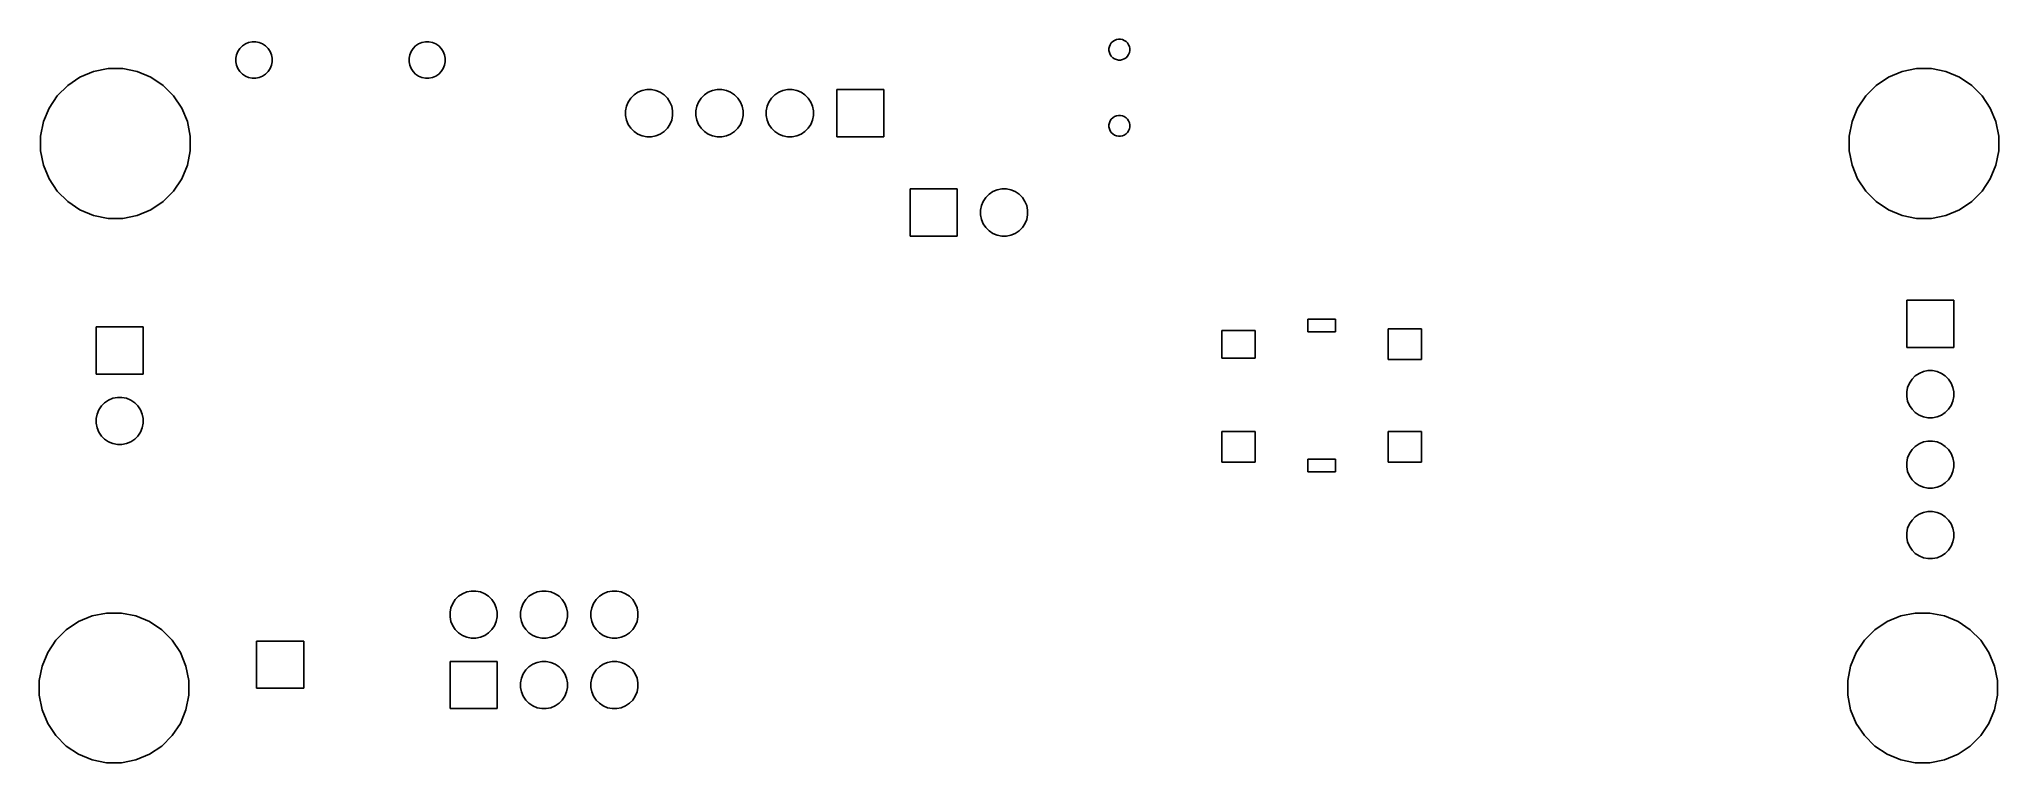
# Model space of a CAD drawing. Extents: x 83.1 to 153.8, y -94.4 to -68.3.
import ezdxf

# ---------------------------------------------------------------- set-up
doc = ezdxf.new("R2010")
doc.units = 0
doc.layers.add('BLACK', color=7, linetype='CONTINUOUS')

msp = doc.modelspace()

# ---------------------------------------------------------------- linework, layer by layer
at = {"layer": 'BLACK', "linetype": 'CONTINUOUS'}
for p, q in [((90.4581, -68.592), (90.5652, -68.5204)), ((90.5652, -68.5204), (90.6842, -68.4711)), ((90.6842, -68.4711), (90.8106, -68.446)), ((90.8106, -68.446), (90.9394, -68.446)), ((90.9394, -68.446), (91.0658, -68.4711)), ((91.0658, -68.4711), (91.1848, -68.5204)), ((91.1848, -68.5204), (91.2919, -68.592)), ((96.7081, -68.592), (96.8152, -68.5204)), ((96.8152, -68.5204), (96.9342, -68.4711)), ((96.9342, -68.4711), (97.0606, -68.446)), ((97.0606, -68.446), (97.1894, -68.446)), ((97.1894, -68.446), (97.3158, -68.4711)), ((97.3158, -68.4711), (97.4348, -68.5204)), ((97.4348, -68.5204), (97.5419, -68.592)), ((121.739, -68.6156), (121.768, -68.5474)), ((121.768, -68.5474), (121.809, -68.486)), ((121.809, -68.486), (121.861, -68.4337)), ((121.861, -68.4337), (121.922, -68.3927)), ((121.922, -68.3927), (121.991, -68.3644)), ((121.991, -68.3644), (122.063, -68.35)), ((122.063, -68.35), (122.137, -68.35)), ((122.137, -68.35), (122.209, -68.3644)), ((122.209, -68.3644), (122.278, -68.3927)), ((122.278, -68.3927), (122.339, -68.4337)), ((122.339, -68.4337), (122.391, -68.486)), ((122.391, -68.486), (122.432, -68.5474)), ((122.432, -68.5474), (122.461, -68.6156)), ((90.221, -69.0356), (90.2461, -68.9092)), ((90.221, -69.1644), (90.221, -69.0356)), ((90.2461, -69.2908), (90.221, -69.1644)), ((90.2461, -68.9092), (90.2954, -68.7902)), ((90.2954, -68.7902), (90.367, -68.6831)), ((90.367, -68.6831), (90.4581, -68.592)), ((91.2919, -68.592), (91.383, -68.6831)), ((91.383, -68.6831), (91.4546, -68.7902)), ((91.4546, -68.7902), (91.5039, -68.9092)), ((91.5039, -68.9092), (91.529, -69.0356)), ((91.529, -69.1644), (91.5039, -69.2908)), ((91.529, -69.0356), (91.529, -69.1644)), ((96.471, -69.0356), (96.4961, -68.9092)), ((96.471, -69.1644), (96.471, -69.0356)), ((96.4961, -69.2908), (96.471, -69.1644)), ((96.4961, -68.9092), (96.5454, -68.7902)), ((96.5454, -68.7902), (96.617, -68.6831)), ((96.617, -68.6831), (96.7081, -68.592)), ((97.5419, -68.592), (97.633, -68.6831)), ((97.633, -68.6831), (97.7046, -68.7902)), ((97.7046, -68.7902), (97.7539, -68.9092)), ((97.7539, -68.9092), (97.779, -69.0356)), ((97.779, -69.1644), (97.7539, -69.2908)), ((97.779, -69.0356), (97.779, -69.1644)), ((121.725, -68.6881), (121.739, -68.6156)), ((121.725, -68.7619), (121.725, -68.6881)), ((121.739, -68.8344), (121.725, -68.7619)), ((121.768, -68.9026), (121.739, -68.8344)), ((121.809, -68.964), (121.768, -68.9026)), ((121.861, -69.0163), (121.809, -68.964)), ((121.922, -69.0573), (121.861, -69.0163)), ((121.991, -69.0856), (121.922, -69.0573)), ((122.063, -69.1), (121.991, -69.0856)), ((122.137, -69.1), (122.063, -69.1)), ((122.209, -69.0856), (122.137, -69.1)), ((122.278, -69.0573), (122.209, -69.0856)), ((122.339, -69.0163), (122.278, -69.0573)), ((122.391, -68.964), (122.339, -69.0163)), ((122.432, -68.9026), (122.391, -68.964)), ((122.461, -68.8344), (122.432, -68.9026)), ((122.461, -68.6156), (122.475, -68.6881)), ((122.475, -68.7619), (122.461, -68.8344)), ((122.475, -68.6881), (122.475, -68.7619)), ((84.1562, -70.0134), (84.5985, -69.7179)), ((84.5985, -69.7179), (85.0898, -69.5144)), ((85.0898, -69.5144), (85.6115, -69.4106)), ((85.6115, -69.4106), (86.1433, -69.4106)), ((86.1433, -69.4106), (86.665, -69.5144)), ((86.665, -69.5144), (87.1563, -69.7179)), ((87.1563, -69.7179), (87.5986, -70.0134)), ((90.2954, -69.4098), (90.2461, -69.2908)), ((90.367, -69.5169), (90.2954, -69.4098)), ((90.4581, -69.608), (90.367, -69.5169)), ((90.5652, -69.6796), (90.4581, -69.608)), ((90.6842, -69.7289), (90.5652, -69.6796)), ((90.8106, -69.754), (90.6842, -69.7289)), ((90.9394, -69.754), (90.8106, -69.754)), ((91.0658, -69.7289), (90.9394, -69.754)), ((91.1848, -69.6796), (91.0658, -69.7289)), ((91.2919, -69.608), (91.1848, -69.6796)), ((91.383, -69.5169), (91.2919, -69.608)), ((91.4546, -69.4098), (91.383, -69.5169)), ((91.5039, -69.2908), (91.4546, -69.4098)), ((96.5454, -69.4098), (96.4961, -69.2908)), ((96.617, -69.5169), (96.5454, -69.4098)), ((96.7081, -69.608), (96.617, -69.5169)), ((96.8152, -69.6796), (96.7081, -69.608)), ((96.9342, -69.7289), (96.8152, -69.6796)), ((97.0606, -69.754), (96.9342, -69.7289)), ((97.1894, -69.754), (97.0606, -69.754)), ((97.3158, -69.7289), (97.1894, -69.754)), ((97.4348, -69.6796), (97.3158, -69.7289)), ((97.5419, -69.608), (97.4348, -69.6796)), ((97.633, -69.5169), (97.5419, -69.608)), ((97.7046, -69.4098), (97.633, -69.5169)), ((97.7539, -69.2908), (97.7046, -69.4098)), ((149.409, -70.0134), (149.851, -69.7179)), ((149.851, -69.7179), (150.342, -69.5144)), ((150.342, -69.5144), (150.864, -69.4106)), ((150.864, -69.4106), (151.396, -69.4106)), ((151.396, -69.4106), (151.918, -69.5144)), ((151.918, -69.5144), (152.409, -69.7179)), ((152.409, -69.7179), (152.851, -70.0134)), ((83.4847, -70.8317), (83.7802, -70.3894)), ((83.7802, -70.3894), (84.1562, -70.0134)), ((87.5986, -70.0134), (87.9746, -70.3894)), ((87.9746, -70.3894), (88.2701, -70.8317)), ((104.313, -70.7705), (104.377, -70.6158)), ((104.377, -70.6158), (104.47, -70.4766)), ((104.47, -70.4766), (104.589, -70.3582)), ((104.589, -70.3582), (104.728, -70.2651)), ((104.728, -70.2651), (104.883, -70.2011)), ((104.883, -70.2011), (105.047, -70.1684)), ((105.047, -70.1684), (105.214, -70.1684)), ((105.214, -70.1684), (105.379, -70.2011)), ((105.379, -70.2011), (105.533, -70.2651)), ((105.533, -70.2651), (105.672, -70.3582)), ((105.672, -70.3582), (105.791, -70.4766)), ((105.791, -70.4766), (105.884, -70.6158)), ((105.884, -70.6158), (105.948, -70.7705)), ((106.853, -70.7705), (106.917, -70.6158)), ((106.917, -70.6158), (107.01, -70.4766)), ((107.01, -70.4766), (107.129, -70.3582)), ((107.129, -70.3582), (107.268, -70.2651)), ((107.268, -70.2651), (107.423, -70.2011)), ((107.423, -70.2011), (107.587, -70.1684)), ((107.587, -70.1684), (107.754, -70.1684)), ((107.754, -70.1684), (107.919, -70.2011)), ((107.919, -70.2011), (108.073, -70.2651)), ((108.073, -70.2651), (108.212, -70.3582)), ((108.212, -70.3582), (108.331, -70.4766)), ((108.331, -70.4766), (108.424, -70.6158)), ((108.424, -70.6158), (108.488, -70.7705)), ((109.393, -70.7705), (109.457, -70.6158)), ((109.457, -70.6158), (109.55, -70.4766)), ((109.55, -70.4766), (109.669, -70.3582)), ((109.669, -70.3582), (109.808, -70.2651)), ((109.808, -70.2651), (109.963, -70.2011)), ((109.963, -70.2011), (110.127, -70.1684)), ((110.127, -70.1684), (110.294, -70.1684)), ((110.294, -70.1684), (110.459, -70.2011)), ((110.459, -70.2011), (110.613, -70.2651)), ((110.613, -70.2651), (110.752, -70.3582)), ((110.752, -70.3582), (110.871, -70.4766)), ((110.871, -70.4766), (110.964, -70.6158)), ((110.964, -70.6158), (111.028, -70.7705)), ((111.901, -71.8684), (111.901, -70.1684)), ((111.901, -70.1684), (113.601, -70.1684)), ((113.601, -70.1684), (113.601, -71.8684)), ((148.737, -70.8317), (149.033, -70.3894)), ((149.033, -70.3894), (149.409, -70.0134)), ((152.851, -70.0134), (153.227, -70.3894)), ((153.227, -70.3894), (153.523, -70.8317)), ((83.1774, -71.8447), (83.2812, -71.323)), ((83.2812, -71.323), (83.4847, -70.8317)), ((88.2701, -70.8317), (88.4736, -71.323)), ((88.4736, -71.323), (88.5774, -71.8447)), ((104.281, -70.9347), (104.313, -70.7705)), ((104.281, -71.1021), (104.281, -70.9347)), ((104.313, -71.2663), (104.281, -71.1021)), ((104.377, -71.421), (104.313, -71.2663)), ((105.948, -71.2663), (105.884, -71.421)), ((105.948, -70.7705), (105.981, -70.9347)), ((105.981, -71.1021), (105.948, -71.2663)), ((105.981, -70.9347), (105.981, -71.1021)), ((106.821, -70.9347), (106.853, -70.7705)), ((106.821, -71.1021), (106.821, -70.9347)), ((106.853, -71.2663), (106.821, -71.1021)), ((106.917, -71.421), (106.853, -71.2663)), ((108.488, -71.2663), (108.424, -71.421)), ((108.488, -70.7705), (108.521, -70.9347)), ((108.521, -71.1021), (108.488, -71.2663)), ((108.521, -70.9347), (108.521, -71.1021)), ((109.361, -70.9347), (109.393, -70.7705)), ((109.361, -71.1021), (109.361, -70.9347)), ((109.393, -71.2663), (109.361, -71.1021)), ((109.457, -71.421), (109.393, -71.2663)), ((111.028, -71.2663), (110.964, -71.421)), ((111.028, -70.7705), (111.061, -70.9347)), ((111.061, -71.1021), (111.028, -71.2663)), ((111.061, -70.9347), (111.061, -71.1021)), ((121.725, -71.4381), (121.739, -71.3656)), ((121.739, -71.3656), (121.768, -71.2974)), ((121.768, -71.2974), (121.809, -71.236)), ((121.809, -71.236), (121.861, -71.1837)), ((121.861, -71.1837), (121.922, -71.1427)), ((121.922, -71.1427), (121.991, -71.1144)), ((121.991, -71.1144), (122.063, -71.1)), ((122.063, -71.1), (122.137, -71.1)), ((122.137, -71.1), (122.209, -71.1144)), ((122.209, -71.1144), (122.278, -71.1427)), ((122.278, -71.1427), (122.339, -71.1837)), ((122.339, -71.1837), (122.391, -71.236)), ((122.391, -71.236), (122.432, -71.2974)), ((122.432, -71.2974), (122.461, -71.3656)), ((122.461, -71.3656), (122.475, -71.4381)), ((148.43, -71.8447), (148.534, -71.323)), ((148.534, -71.323), (148.737, -70.8317)), ((153.523, -70.8317), (153.726, -71.323)), ((153.726, -71.323), (153.83, -71.8447)), ((83.1774, -72.3765), (83.1774, -71.8447)), ((88.5774, -71.8447), (88.5774, -72.3765)), ((104.47, -71.5602), (104.377, -71.421)), ((104.589, -71.6786), (104.47, -71.5602)), ((104.728, -71.7717), (104.589, -71.6786)), ((104.883, -71.8357), (104.728, -71.7717)), ((105.047, -71.8684), (104.883, -71.8357)), ((105.214, -71.8684), (105.047, -71.8684)), ((105.379, -71.8357), (105.214, -71.8684)), ((105.533, -71.7717), (105.379, -71.8357)), ((105.672, -71.6786), (105.533, -71.7717)), ((105.791, -71.5602), (105.672, -71.6786)), ((105.884, -71.421), (105.791, -71.5602)), ((107.01, -71.5602), (106.917, -71.421)), ((107.129, -71.6786), (107.01, -71.5602)), ((107.268, -71.7717), (107.129, -71.6786)), ((107.423, -71.8357), (107.268, -71.7717)), ((107.587, -71.8684), (107.423, -71.8357)), ((107.754, -71.8684), (107.587, -71.8684)), ((107.919, -71.8357), (107.754, -71.8684)), ((108.073, -71.7717), (107.919, -71.8357)), ((108.212, -71.6786), (108.073, -71.7717)), ((108.331, -71.5602), (108.212, -71.6786)), ((108.424, -71.421), (108.331, -71.5602)), ((109.55, -71.5602), (109.457, -71.421)), ((109.669, -71.6786), (109.55, -71.5602)), ((109.808, -71.7717), (109.669, -71.6786)), ((109.963, -71.8357), (109.808, -71.7717)), ((110.127, -71.8684), (109.963, -71.8357)), ((110.294, -71.8684), (110.127, -71.8684)), ((110.459, -71.8357), (110.294, -71.8684)), ((110.613, -71.7717), (110.459, -71.8357)), ((110.752, -71.6786), (110.613, -71.7717)), ((110.871, -71.5602), (110.752, -71.6786)), ((110.964, -71.421), (110.871, -71.5602)), ((113.601, -71.8684), (111.901, -71.8684)), ((121.725, -71.5119), (121.725, -71.4381)), ((121.739, -71.5844), (121.725, -71.5119)), ((121.768, -71.6526), (121.739, -71.5844)), ((121.809, -71.714), (121.768, -71.6526)), ((121.861, -71.7663), (121.809, -71.714)), ((121.922, -71.8073), (121.861, -71.7663)), ((121.991, -71.8356), (121.922, -71.8073)), ((122.063, -71.85), (121.991, -71.8356)), ((122.137, -71.85), (122.063, -71.85)), ((122.209, -71.8356), (122.137, -71.85)), ((122.278, -71.8073), (122.209, -71.8356)), ((122.339, -71.7663), (122.278, -71.8073)), ((122.391, -71.714), (122.339, -71.7663)), ((122.432, -71.6526), (122.391, -71.714)), ((122.461, -71.5844), (122.432, -71.6526)), ((122.475, -71.5119), (122.461, -71.5844)), ((122.475, -71.4381), (122.475, -71.5119)), ((148.43, -72.3765), (148.43, -71.8447)), ((153.83, -71.8447), (153.83, -72.3765)), ((83.2812, -72.8982), (83.1774, -72.3765)), ((88.5774, -72.3765), (88.4736, -72.8982)), ((148.534, -72.8982), (148.43, -72.3765)), ((153.83, -72.3765), (153.726, -72.8982)), ((83.4847, -73.3895), (83.2812, -72.8982)), ((83.7802, -73.8317), (83.4847, -73.3895)), ((88.2701, -73.3895), (87.9746, -73.8317)), ((88.4736, -72.8982), (88.2701, -73.3895)), ((148.737, -73.3895), (148.534, -72.8982)), ((149.033, -73.8317), (148.737, -73.3895)), ((153.523, -73.3895), (153.227, -73.8317)), ((153.726, -72.8982), (153.523, -73.3895)), ((84.1562, -74.2078), (83.7802, -73.8317)), ((84.5985, -74.5033), (84.1562, -74.2078)), ((87.5986, -74.2078), (87.1563, -74.5033)), ((87.9746, -73.8317), (87.5986, -74.2078)), ((114.55, -75.45), (114.55, -73.75)), ((114.55, -73.75), (116.25, -73.75)), ((116.25, -73.75), (116.25, -75.45)), ((117.123, -74.3521), (117.187, -74.1974)), ((117.187, -74.1974), (117.28, -74.0582)), ((117.28, -74.0582), (117.398, -73.9398)), ((117.398, -73.9398), (117.537, -73.8467)), ((117.537, -73.8467), (117.692, -73.7827)), ((117.692, -73.7827), (117.856, -73.75)), ((117.856, -73.75), (118.024, -73.75)), ((118.024, -73.75), (118.188, -73.7827)), ((118.188, -73.7827), (118.343, -73.8467)), ((118.343, -73.8467), (118.482, -73.9398)), ((118.482, -73.9398), (118.6, -74.0582)), ((118.6, -74.0582), (118.693, -74.1974)), ((118.693, -74.1974), (118.757, -74.3521)), ((149.409, -74.2078), (149.033, -73.8317)), ((149.851, -74.5033), (149.409, -74.2078)), ((152.851, -74.2078), (152.409, -74.5033)), ((153.227, -73.8317), (152.851, -74.2078)), ((85.0898, -74.7068), (84.5985, -74.5033)), ((85.6115, -74.8106), (85.0898, -74.7068)), ((86.1433, -74.8106), (85.6115, -74.8106)), ((86.665, -74.7068), (86.1433, -74.8106)), ((87.1563, -74.5033), (86.665, -74.7068)), ((117.09, -74.5163), (117.123, -74.3521)), ((117.09, -74.6837), (117.09, -74.5163)), ((117.123, -74.8479), (117.09, -74.6837)), ((117.187, -75.0026), (117.123, -74.8479)), ((118.757, -74.8479), (118.693, -75.0026)), ((118.757, -74.3521), (118.79, -74.5163)), ((118.79, -74.6837), (118.757, -74.8479)), ((118.79, -74.5163), (118.79, -74.6837)), ((150.342, -74.7068), (149.851, -74.5033)), ((150.864, -74.8106), (150.342, -74.7068)), ((151.396, -74.8106), (150.864, -74.8106)), ((151.918, -74.7068), (151.396, -74.8106)), ((152.409, -74.5033), (151.918, -74.7068)), ((116.25, -75.45), (114.55, -75.45)), ((117.28, -75.1418), (117.187, -75.0026)), ((117.398, -75.2602), (117.28, -75.1418)), ((117.537, -75.3533), (117.398, -75.2602)), ((117.692, -75.4173), (117.537, -75.3533)), ((117.856, -75.45), (117.692, -75.4173)), ((118.024, -75.45), (117.856, -75.45)), ((118.188, -75.4173), (118.024, -75.45)), ((118.343, -75.3533), (118.188, -75.4173)), ((118.482, -75.2602), (118.343, -75.3533)), ((118.6, -75.1418), (118.482, -75.2602)), ((118.693, -75.0026), (118.6, -75.1418)), ((150.509, -79.463), (150.509, -77.763)), ((150.509, -77.763), (152.209, -77.763)), ((152.209, -77.763), (152.209, -79.463)), ((128.9, -78.9), (128.9, -78.45)), ((128.9, -78.45), (129.9, -78.45)), ((129.9, -78.45), (129.9, -78.9)), ((85.1798, -80.4282), (85.1798, -78.7282)), ((85.1798, -78.7282), (86.8798, -78.7282)), ((86.8798, -78.7282), (86.8798, -80.4282)), ((125.8, -79.85), (125.8, -78.85)), ((125.8, -78.85), (127, -78.85)), ((127, -78.85), (127, -79.85)), ((129.9, -78.9), (128.9, -78.9)), ((131.8, -79.9), (131.8, -78.8)), ((131.8, -78.8), (133, -78.8)), ((133, -78.8), (133, -79.9)), ((127, -79.85), (125.8, -79.85)), ((152.209, -79.463), (150.509, -79.463)), ((86.8798, -80.4282), (85.1798, -80.4282)), ((133, -79.9), (131.8, -79.9)), ((150.698, -80.6112), (150.817, -80.4928)), ((150.817, -80.4928), (150.956, -80.3997)), ((150.956, -80.3997), (151.111, -80.3357)), ((151.111, -80.3357), (151.275, -80.303)), ((151.275, -80.303), (151.442, -80.303)), ((151.442, -80.303), (151.607, -80.3357)), ((151.607, -80.3357), (151.761, -80.3997)), ((151.761, -80.3997), (151.9, -80.4928)), ((151.9, -80.4928), (152.019, -80.6112)), ((85.6272, -81.3649), (85.7819, -81.3009)), ((85.7819, -81.3009), (85.9461, -81.2682)), ((85.9461, -81.2682), (86.1135, -81.2682)), ((86.1135, -81.2682), (86.2777, -81.3009)), ((86.2777, -81.3009), (86.4324, -81.3649)), ((150.509, -81.0693), (150.541, -80.9051)), ((150.509, -81.2367), (150.509, -81.0693)), ((150.541, -81.4009), (150.509, -81.2367)), ((150.541, -80.9051), (150.605, -80.7504)), ((150.605, -80.7504), (150.698, -80.6112)), ((152.019, -80.6112), (152.112, -80.7504)), ((152.112, -80.7504), (152.176, -80.9051)), ((152.176, -80.9051), (152.209, -81.0693)), ((152.209, -81.2367), (152.176, -81.4009)), ((152.209, -81.0693), (152.209, -81.2367)), ((85.1798, -82.0345), (85.2125, -81.8703)), ((85.2125, -81.8703), (85.2765, -81.7156)), ((85.2765, -81.7156), (85.3696, -81.5764)), ((85.3696, -81.5764), (85.488, -81.458)), ((85.488, -81.458), (85.6272, -81.3649)), ((86.4324, -81.3649), (86.5716, -81.458)), ((86.5716, -81.458), (86.69, -81.5764)), ((86.69, -81.5764), (86.7831, -81.7156)), ((86.7831, -81.7156), (86.8471, -81.8703)), ((86.8471, -81.8703), (86.8798, -82.0345)), ((150.605, -81.5556), (150.541, -81.4009)), ((150.698, -81.6948), (150.605, -81.5556)), ((150.817, -81.8132), (150.698, -81.6948)), ((150.956, -81.9063), (150.817, -81.8132)), ((151.111, -81.9703), (150.956, -81.9063)), ((151.275, -82.003), (151.111, -81.9703)), ((151.442, -82.003), (151.275, -82.003)), ((151.607, -81.9703), (151.442, -82.003)), ((151.761, -81.9063), (151.607, -81.9703)), ((151.9, -81.8132), (151.761, -81.9063)), ((152.019, -81.6948), (151.9, -81.8132)), ((152.112, -81.5556), (152.019, -81.6948)), ((152.176, -81.4009), (152.112, -81.5556)), ((85.1798, -82.2019), (85.1798, -82.0345)), ((85.2125, -82.3661), (85.1798, -82.2019)), ((85.2765, -82.5208), (85.2125, -82.3661)), ((85.3696, -82.66), (85.2765, -82.5208)), ((85.488, -82.7784), (85.3696, -82.66)), ((86.69, -82.66), (86.5716, -82.7784)), ((86.7831, -82.5208), (86.69, -82.66)), ((86.8471, -82.3661), (86.7831, -82.5208)), ((86.8798, -82.2019), (86.8471, -82.3661)), ((86.8798, -82.0345), (86.8798, -82.2019)), ((125.8, -83.6), (125.8, -82.5)), ((125.8, -82.5), (127, -82.5)), ((127, -82.5), (127, -83.6)), ((131.8, -83.6), (131.8, -82.5)), ((131.8, -82.5), (133, -82.5)), ((133, -82.5), (133, -83.6)), ((85.6272, -82.8715), (85.488, -82.7784)), ((85.7819, -82.9355), (85.6272, -82.8715)), ((85.9461, -82.9682), (85.7819, -82.9355)), ((86.1135, -82.9682), (85.9461, -82.9682)), ((86.2777, -82.9355), (86.1135, -82.9682)), ((86.4324, -82.8715), (86.2777, -82.9355)), ((86.5716, -82.7784), (86.4324, -82.8715)), ((150.541, -83.4451), (150.605, -83.2904)), ((150.605, -83.2904), (150.698, -83.1512)), ((150.698, -83.1512), (150.817, -83.0328)), ((150.817, -83.0328), (150.956, -82.9397)), ((150.956, -82.9397), (151.111, -82.8757)), ((151.111, -82.8757), (151.275, -82.843)), ((151.275, -82.843), (151.442, -82.843)), ((151.442, -82.843), (151.607, -82.8757)), ((151.607, -82.8757), (151.761, -82.9397)), ((151.761, -82.9397), (151.9, -83.0328)), ((151.9, -83.0328), (152.019, -83.1512)), ((152.019, -83.1512), (152.112, -83.2904)), ((152.112, -83.2904), (152.176, -83.4451)), ((127, -83.6), (125.8, -83.6)), ((128.9, -83.95), (128.9, -83.5)), ((128.9, -83.5), (129.9, -83.5)), ((129.9, -83.95), (128.9, -83.95)), ((129.9, -83.5), (129.9, -83.95)), ((133, -83.6), (131.8, -83.6)), ((150.509, -83.6093), (150.541, -83.4451)), ((150.509, -83.7767), (150.509, -83.6093)), ((150.541, -83.9409), (150.509, -83.7767)), ((150.605, -84.0956), (150.541, -83.9409)), ((150.698, -84.2348), (150.605, -84.0956)), ((152.112, -84.0956), (152.019, -84.2348)), ((152.176, -83.9409), (152.112, -84.0956)), ((152.176, -83.4451), (152.209, -83.6093)), ((152.209, -83.7767), (152.176, -83.9409)), ((152.209, -83.6093), (152.209, -83.7767)), ((150.817, -84.3532), (150.698, -84.2348)), ((150.956, -84.4463), (150.817, -84.3532)), ((151.111, -84.5103), (150.956, -84.4463)), ((151.275, -84.543), (151.111, -84.5103)), ((151.442, -84.543), (151.275, -84.543)), ((151.607, -84.5103), (151.442, -84.543)), ((151.761, -84.4463), (151.607, -84.5103)), ((151.9, -84.3532), (151.761, -84.4463)), ((152.019, -84.2348), (151.9, -84.3532)), ((150.817, -85.5728), (150.956, -85.4797)), ((150.956, -85.4797), (151.111, -85.4157)), ((151.111, -85.4157), (151.275, -85.383)), ((151.275, -85.383), (151.442, -85.383)), ((151.442, -85.383), (151.607, -85.4157)), ((151.607, -85.4157), (151.761, -85.4797)), ((151.761, -85.4797), (151.9, -85.5728)), ((150.509, -86.1493), (150.541, -85.9851)), ((150.509, -86.3167), (150.509, -86.1493)), ((150.541, -85.9851), (150.605, -85.8304)), ((150.605, -85.8304), (150.698, -85.6912)), ((150.698, -85.6912), (150.817, -85.5728)), ((151.9, -85.5728), (152.019, -85.6912)), ((152.019, -85.6912), (152.112, -85.8304)), ((152.112, -85.8304), (152.176, -85.9851)), ((152.176, -85.9851), (152.209, -86.1493)), ((152.209, -86.1493), (152.209, -86.3167)), ((150.541, -86.4809), (150.509, -86.3167)), ((150.605, -86.6356), (150.541, -86.4809)), ((150.698, -86.7748), (150.605, -86.6356)), ((150.817, -86.8932), (150.698, -86.7748)), ((150.956, -86.9863), (150.817, -86.8932)), ((151.9, -86.8932), (151.761, -86.9863)), ((152.019, -86.7748), (151.9, -86.8932)), ((152.112, -86.6356), (152.019, -86.7748)), ((152.176, -86.4809), (152.112, -86.6356)), ((152.209, -86.3167), (152.176, -86.4809)), ((151.111, -87.0503), (150.956, -86.9863)), ((151.275, -87.083), (151.111, -87.0503)), ((151.442, -87.083), (151.275, -87.083)), ((151.607, -87.0503), (151.442, -87.083)), ((151.761, -86.9863), (151.607, -87.0503)), ((98.2582, -88.4398), (98.3974, -88.3467)), ((98.3974, -88.3467), (98.5521, -88.2827)), ((98.5521, -88.2827), (98.7163, -88.25)), ((98.7163, -88.25), (98.8837, -88.25)), ((98.8837, -88.25), (99.0479, -88.2827)), ((99.0479, -88.2827), (99.2026, -88.3467)), ((99.2026, -88.3467), (99.3418, -88.4398)), ((100.798, -88.4398), (100.937, -88.3467)), ((100.937, -88.3467), (101.092, -88.2827)), ((101.092, -88.2827), (101.256, -88.25)), ((101.256, -88.25), (101.424, -88.25)), ((101.424, -88.25), (101.588, -88.2827)), ((101.588, -88.2827), (101.743, -88.3467)), ((101.743, -88.3467), (101.882, -88.4398)), ((103.338, -88.4398), (103.477, -88.3467)), ((103.477, -88.3467), (103.632, -88.2827)), ((103.632, -88.2827), (103.796, -88.25)), ((103.796, -88.25), (103.964, -88.25)), ((103.964, -88.25), (104.128, -88.2827)), ((104.128, -88.2827), (104.283, -88.3467)), ((104.283, -88.3467), (104.422, -88.4398)), ((85.039, -89.1486), (85.5607, -89.0448)), ((85.5607, -89.0448), (86.0925, -89.0448)), ((86.0925, -89.0448), (86.6142, -89.1486)), ((97.95, -89.0163), (97.9827, -88.8521)), ((97.95, -89.1837), (97.95, -89.0163)), ((97.9827, -88.8521), (98.0467, -88.6974)), ((98.0467, -88.6974), (98.1398, -88.5582)), ((98.1398, -88.5582), (98.2582, -88.4398)), ((99.3418, -88.4398), (99.4602, -88.5582)), ((99.4602, -88.5582), (99.5533, -88.6974)), ((99.5533, -88.6974), (99.6173, -88.8521)), ((99.6173, -88.8521), (99.65, -89.0163)), ((99.65, -89.0163), (99.65, -89.1837)), ((100.49, -89.0163), (100.523, -88.8521)), ((100.49, -89.1837), (100.49, -89.0163)), ((100.523, -88.8521), (100.587, -88.6974)), ((100.587, -88.6974), (100.68, -88.5582)), ((100.68, -88.5582), (100.798, -88.4398)), ((101.882, -88.4398), (102, -88.5582)), ((102, -88.5582), (102.093, -88.6974)), ((102.093, -88.6974), (102.157, -88.8521)), ((102.157, -88.8521), (102.19, -89.0163)), ((102.19, -89.0163), (102.19, -89.1837)), ((103.03, -89.0163), (103.063, -88.8521)), ((103.03, -89.1837), (103.03, -89.0163)), ((103.063, -88.8521), (103.127, -88.6974)), ((103.127, -88.6974), (103.22, -88.5582)), ((103.22, -88.5582), (103.338, -88.4398)), ((104.422, -88.4398), (104.54, -88.5582)), ((104.54, -88.5582), (104.633, -88.6974)), ((104.633, -88.6974), (104.697, -88.8521)), ((104.697, -88.8521), (104.73, -89.0163)), ((104.73, -89.0163), (104.73, -89.1837)), ((150.292, -89.1486), (150.813, -89.0448)), ((150.813, -89.0448), (151.345, -89.0448)), ((151.345, -89.0448), (151.867, -89.1486)), ((83.7294, -90.0236), (84.1054, -89.6476)), ((84.1054, -89.6476), (84.5477, -89.3521)), ((84.5477, -89.3521), (85.039, -89.1486)), ((86.6142, -89.1486), (87.1055, -89.3521)), ((87.1055, -89.3521), (87.5477, -89.6476)), ((87.5477, -89.6476), (87.9238, -90.0236)), ((97.9827, -89.3479), (97.95, -89.1837)), ((98.0467, -89.5026), (97.9827, -89.3479)), ((98.1398, -89.6418), (98.0467, -89.5026)), ((98.2582, -89.7602), (98.1398, -89.6418)), ((98.3974, -89.8533), (98.2582, -89.7602)), ((99.3418, -89.7602), (99.2026, -89.8533)), ((99.4602, -89.6418), (99.3418, -89.7602)), ((99.5533, -89.5026), (99.4602, -89.6418)), ((99.6173, -89.3479), (99.5533, -89.5026)), ((99.65, -89.1837), (99.6173, -89.3479)), ((100.523, -89.3479), (100.49, -89.1837)), ((100.587, -89.5026), (100.523, -89.3479)), ((100.68, -89.6418), (100.587, -89.5026)), ((100.798, -89.7602), (100.68, -89.6418)), ((100.937, -89.8533), (100.798, -89.7602)), ((101.882, -89.7602), (101.743, -89.8533)), ((102, -89.6418), (101.882, -89.7602)), ((102.093, -89.5026), (102, -89.6418)), ((102.157, -89.3479), (102.093, -89.5026)), ((102.19, -89.1837), (102.157, -89.3479)), ((103.063, -89.3479), (103.03, -89.1837)), ((103.127, -89.5026), (103.063, -89.3479)), ((103.22, -89.6418), (103.127, -89.5026)), ((103.338, -89.7602), (103.22, -89.6418)), ((103.477, -89.8533), (103.338, -89.7602)), ((104.422, -89.7602), (104.283, -89.8533)), ((104.54, -89.6418), (104.422, -89.7602)), ((104.633, -89.5026), (104.54, -89.6418)), ((104.697, -89.3479), (104.633, -89.5026)), ((104.73, -89.1837), (104.697, -89.3479)), ((148.982, -90.0236), (149.358, -89.6476)), ((149.358, -89.6476), (149.8, -89.3521)), ((149.8, -89.3521), (150.292, -89.1486)), ((151.867, -89.1486), (152.358, -89.3521)), ((152.358, -89.3521), (152.8, -89.6476)), ((152.8, -89.6476), (153.176, -90.0236)), ((83.2304, -90.9572), (83.4339, -90.4659)), ((83.4339, -90.4659), (83.7294, -90.0236)), ((87.9238, -90.0236), (88.2193, -90.4659)), ((88.2193, -90.4659), (88.4228, -90.9572)), ((90.971, -91.7566), (90.971, -90.0566)), ((90.971, -90.0566), (92.671, -90.0566)), ((92.671, -90.0566), (92.671, -91.7566)), ((98.5521, -89.9173), (98.3974, -89.8533)), ((98.7163, -89.95), (98.5521, -89.9173)), ((98.8837, -89.95), (98.7163, -89.95)), ((99.0479, -89.9173), (98.8837, -89.95)), ((99.2026, -89.8533), (99.0479, -89.9173)), ((101.092, -89.9173), (100.937, -89.8533)), ((101.256, -89.95), (101.092, -89.9173)), ((101.424, -89.95), (101.256, -89.95)), ((101.588, -89.9173), (101.424, -89.95)), ((101.743, -89.8533), (101.588, -89.9173)), ((103.632, -89.9173), (103.477, -89.8533)), ((103.796, -89.95), (103.632, -89.9173)), ((103.964, -89.95), (103.796, -89.95)), ((104.128, -89.9173), (103.964, -89.95)), ((104.283, -89.8533), (104.128, -89.9173)), ((148.483, -90.9572), (148.686, -90.4659)), ((148.686, -90.4659), (148.982, -90.0236)), ((153.176, -90.0236), (153.472, -90.4659)), ((153.472, -90.4659), (153.675, -90.9572)), ((83.1266, -91.4789), (83.2304, -90.9572)), ((88.4228, -90.9572), (88.5266, -91.4789)), ((97.95, -92.49), (97.95, -90.79)), ((97.95, -90.79), (99.65, -90.79)), ((99.65, -90.79), (99.65, -92.49)), ((100.587, -91.2374), (100.68, -91.0982)), ((100.68, -91.0982), (100.798, -90.9798)), ((100.798, -90.9798), (100.937, -90.8867)), ((100.937, -90.8867), (101.092, -90.8227)), ((101.092, -90.8227), (101.256, -90.79)), ((101.256, -90.79), (101.424, -90.79)), ((101.424, -90.79), (101.588, -90.8227)), ((101.588, -90.8227), (101.743, -90.8867)), ((101.743, -90.8867), (101.882, -90.9798)), ((101.882, -90.9798), (102, -91.0982)), ((102, -91.0982), (102.093, -91.2374)), ((103.127, -91.2374), (103.22, -91.0982)), ((103.22, -91.0982), (103.338, -90.9798)), ((103.338, -90.9798), (103.477, -90.8867)), ((103.477, -90.8867), (103.632, -90.8227)), ((103.632, -90.8227), (103.796, -90.79)), ((103.796, -90.79), (103.964, -90.79)), ((103.964, -90.79), (104.128, -90.8227)), ((104.128, -90.8227), (104.283, -90.8867)), ((104.283, -90.8867), (104.422, -90.9798)), ((104.422, -90.9798), (104.54, -91.0982)), ((104.54, -91.0982), (104.633, -91.2374)), ((148.379, -91.4789), (148.483, -90.9572)), ((153.675, -90.9572), (153.779, -91.4789)), ((83.1266, -92.0107), (83.1266, -91.4789)), ((88.5266, -91.4789), (88.5266, -92.0107)), ((92.671, -91.7566), (90.971, -91.7566)), ((100.49, -91.5563), (100.523, -91.3921)), ((100.49, -91.7237), (100.49, -91.5563)), ((100.523, -91.8879), (100.49, -91.7237)), ((100.523, -91.3921), (100.587, -91.2374)), ((100.587, -92.0426), (100.523, -91.8879)), ((102.093, -91.2374), (102.157, -91.3921)), ((102.157, -91.8879), (102.093, -92.0426)), ((102.157, -91.3921), (102.19, -91.5563)), ((102.19, -91.7237), (102.157, -91.8879)), ((102.19, -91.5563), (102.19, -91.7237)), ((103.03, -91.5563), (103.063, -91.3921)), ((103.03, -91.7237), (103.03, -91.5563)), ((103.063, -91.8879), (103.03, -91.7237)), ((103.063, -91.3921), (103.127, -91.2374)), ((103.127, -92.0426), (103.063, -91.8879)), ((104.633, -91.2374), (104.697, -91.3921)), ((104.697, -91.8879), (104.633, -92.0426)), ((104.697, -91.3921), (104.73, -91.5563)), ((104.73, -91.7237), (104.697, -91.8879)), ((104.73, -91.5563), (104.73, -91.7237)), ((148.379, -92.0107), (148.379, -91.4789)), ((153.779, -91.4789), (153.779, -92.0107)), ((83.2304, -92.5324), (83.1266, -92.0107)), ((83.4339, -93.0237), (83.2304, -92.5324)), ((88.4228, -92.5324), (88.2193, -93.0237)), ((88.5266, -92.0107), (88.4228, -92.5324)), ((99.65, -92.49), (97.95, -92.49)), ((100.68, -92.1818), (100.587, -92.0426)), ((100.798, -92.3002), (100.68, -92.1818)), ((100.937, -92.3933), (100.798, -92.3002)), ((101.092, -92.4573), (100.937, -92.3933)), ((101.256, -92.49), (101.092, -92.4573)), ((101.424, -92.49), (101.256, -92.49)), ((101.588, -92.4573), (101.424, -92.49)), ((101.743, -92.3933), (101.588, -92.4573)), ((101.882, -92.3002), (101.743, -92.3933)), ((102, -92.1818), (101.882, -92.3002)), ((102.093, -92.0426), (102, -92.1818)), ((103.22, -92.1818), (103.127, -92.0426)), ((103.338, -92.3002), (103.22, -92.1818)), ((103.477, -92.3933), (103.338, -92.3002)), ((103.632, -92.4573), (103.477, -92.3933)), ((103.796, -92.49), (103.632, -92.4573)), ((103.964, -92.49), (103.796, -92.49)), ((104.128, -92.4573), (103.964, -92.49)), ((104.283, -92.3933), (104.128, -92.4573)), ((104.422, -92.3002), (104.283, -92.3933)), ((104.54, -92.1818), (104.422, -92.3002)), ((104.633, -92.0426), (104.54, -92.1818)), ((148.483, -92.5324), (148.379, -92.0107)), ((148.686, -93.0237), (148.483, -92.5324)), ((153.675, -92.5324), (153.472, -93.0237)), ((153.779, -92.0107), (153.675, -92.5324)), ((83.7294, -93.4659), (83.4339, -93.0237)), ((88.2193, -93.0237), (87.9238, -93.4659)), ((148.982, -93.4659), (148.686, -93.0237)), ((153.472, -93.0237), (153.176, -93.4659)), ((84.1054, -93.842), (83.7294, -93.4659)), ((84.5477, -94.1375), (84.1054, -93.842)), ((87.5477, -93.842), (87.1055, -94.1375)), ((87.9238, -93.4659), (87.5477, -93.842)), ((149.358, -93.842), (148.982, -93.4659)), ((149.8, -94.1375), (149.358, -93.842)), ((152.8, -93.842), (152.358, -94.1375)), ((153.176, -93.4659), (152.8, -93.842)), ((85.039, -94.341), (84.5477, -94.1375)), ((85.5607, -94.4448), (85.039, -94.341)), ((86.0925, -94.4448), (85.5607, -94.4448)), ((86.6142, -94.341), (86.0925, -94.4448)), ((87.1055, -94.1375), (86.6142, -94.341)), ((150.292, -94.341), (149.8, -94.1375)), ((150.813, -94.4448), (150.292, -94.341)), ((151.345, -94.4448), (150.813, -94.4448)), ((151.867, -94.341), (151.345, -94.4448)), ((152.358, -94.1375), (151.867, -94.341))]:
    msp.add_line(p, q, dxfattribs=at)

doc.saveas('drawing.dxf')
